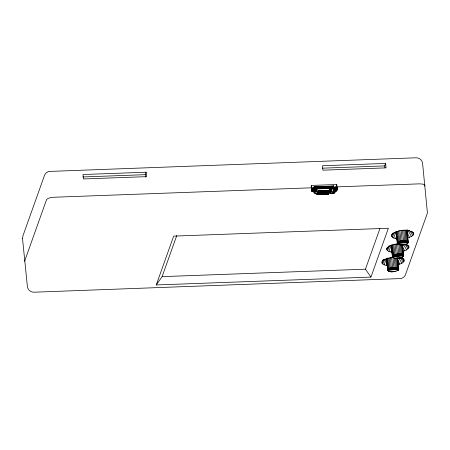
<?xml version="1.0" encoding="UTF-8"?>
<svg xmlns="http://www.w3.org/2000/svg" width="450" height="450" viewBox="0 0 450 450"><rect width="100%" height="100%" fill="white"/><g stroke="black" fill="none" stroke-linecap="round" stroke-linejoin="round"><path stroke-width="0.67" d="M313.267 192.06L313.02 189.512L313.447 189.051L334.108 188.274C335.683 188.719 335.16 191.402 334.637 192.594M335.998 191.514C335.486 190.282 338.293 189.529 336.274 188.561L336.628 189.692L336.713 189.309L336.966 189.647M333.298 186.069L333.501 186.278L314.809 186.834C313.166 186.756 314.578 191.571 314.055 187.144L314.724 186.711L333.039 186.036L333.743 186.621L333.636 188.291M333.624 186.941L333.478 186.176L333.039 186.036L333.371 186.097M336.966 189.861L336.954 189.456C337.59 190.299 333.326 190.446 335.942 190.659L335.008 190.648M312.069 189.675L312.322 188.741L313.149 188.19L313.971 188.123L314.077 188.972M387.461 265.584C385.464 265.309 383.074 264.887 381.983 262.997L382.005 261.9L383.006 260.083M392.231 252.203C390.234 251.933 387.844 251.511 386.758 249.621L386.775 248.518L387.444 247.309M397.024 238.764C395.032 238.494 392.636 238.067 391.551 236.177L391.567 235.08L392.569 233.263M397.89 264.819L401.861 263.289L404.106 261.09L404.128 259.993L402.531 257.991M403.29 251.252L406.631 249.913L408.876 247.708L408.898 246.611L408.161 245.616L404.679 244.192M407.452 238.005L411.424 236.475L412.897 235.395L413.668 234.27L413.691 233.173C407.897 228.274 396.726 229.719 391.567 235.08M318.313 194.422L318.954 191.672L320.22 191.621L319.579 194.377M320.366 194.344L321.007 191.593L322.273 191.548L321.632 194.299M322.419 194.271L323.061 191.52L324.321 191.475L323.679 194.226M324.473 194.197L325.114 191.447L326.374 191.396L325.733 194.147M326.526 194.119L327.167 191.368L328.427 191.323C328.387 193.433 330.12 190.744 328.691 190.333L318.33 190.738L318.268 192.201L319.011 192.471L318.268 192.201L318.617 192.482L317.874 194.434M328.483 192.122L329.141 191.931L328.719 190.361L318.431 190.71L318.476 192.459L317.824 194.422M397.299 270.551L396.281 270.973M402.069 257.271L400.95 257.794L403.358 256.157L401.929 257.389L402.081 257.153M407.925 240.694L408.139 242.752L406.851 243.872L404.634 244.502M387.157 257.957L388.541 269.241L397.356 268.026L396.433 258.159M396.787 231.84L397.98 242.364L406.828 241.318L405.849 229.984M312.294 191.436L311.512 185.434L336.774 184.511L337.32 189.827L333.9 193.511L316.221 194.164L312.064 190.755M313.223 191.447C313.504 190.553 312.784 188.651 311.496 189.731L312.188 189.428M333.686 193.23L334.806 188.843C333.911 194.766 333.276 192.066 328.472 192.724M386.544 258.795L388.024 270.697L387.889 270.225C388.699 267.694 392.738 268.521 393.952 267.351L392.889 257.068M391.185 244.901L392.389 256.556L392.799 257.293L392.67 256.826C393.474 254.295 397.519 255.116 398.734 253.946L397.671 243.664M396.107 231.992L397.581 243.889L397.446 243.422C398.256 240.891 402.294 241.712 403.515 240.547L402.452 230.259M398.582 269.556L397.896 270.332L398.081 270.073M403.341 256.281L402.677 256.933L402.649 254.61M408.139 242.752L407.452 243.529L407.644 243.264M336.786 189.371L336.797 187.487M386.404 258.306L387.889 270.225L398.672 269.28L397.631 258.069M403.267 256.382L403.408 255.144C400.68 252.996 393.368 253.558 392.67 256.826L403.447 255.876L402.412 244.665M395.966 231.497L397.316 243.377L408.105 242.544L407.048 229.894M328.264 194.04C329.524 191.756 329.169 187.048 327.448 193.877M319.309 193.629L319.967 191.784L319.551 193.781L318.606 193.821L319.016 191.818M322.014 191.711L321.604 193.708L320.659 193.742L321.069 191.745L320.192 194.197M324.101 191.959L323.657 193.635L322.706 193.669L323.156 191.998L324.101 191.959L324.067 191.638L323.409 193.477M326.154 191.886L325.71 193.556L324.759 193.596L325.209 191.919L326.154 191.886L326.121 191.559L325.176 191.593L324.298 194.051M328.207 191.812L327.763 193.483L326.812 193.517L327.257 191.846L328.207 191.812L328.174 191.486L327.296 193.939M334.232 191.599L333.72 193.028L334.806 188.843L334.221 192.201M314.049 187.532L314.173 186.885L314.724 186.711L314.19 187.701L333.765 186.981L333.124 186.159L333.743 186.621L333.478 186.176L323.826 186.531M328.416 193.41L329.141 191.762L328.894 190.378L318.33 190.738L318.617 192.482M393.947 267.733C395.263 267.064 397.406 268.914 398.171 268.11L397.108 257.827M398.728 254.334L402.907 254.914L401.957 245.109M403.509 240.93C404.82 240.255 406.969 242.106 407.728 241.307L406.598 230.338M328.292 193.815C329.001 187.554 329.636 191.689 328.461 193.843M314.263 190.282C314.257 195.576 319.995 188.173 314.775 189.585M386.201 265.416L387.208 261.428M390.977 252.039L391.641 249.379M395.769 238.601L396.602 235.277M396.276 271.091L395.077 271.305M401.057 257.569L399.803 258.114L401.017 257.771M405.832 244.288L401.996 244.958M329.017 191.812L328.764 190.423L318.448 190.704L317.694 194.361M401.102 254.475L400.224 244.502M311.996 189.506L312.053 190.626L311.895 190.221L311.541 190.384M320.377 186.654L314.173 186.885L314.184 187.493L314.055 187.144M317.526 194.451L318.268 192.201L317.571 194.153M328.399 193.961L329.141 191.762L328.579 193.461M145.524 177.199L145.266 174.667L146.138 172.215L82.991 174.527L83.453 178.959L146.599 176.648L146.138 172.215M156.251 284.963L173.672 236.115L388.367 228.246L370.946 277.093L156.251 284.963L162.107 276.637L176.788 235.474M311.079 186.66L311.512 185.434M311.541 188.415L311.76 187.796L53.651 197.257L50.377 197.702A6.407 2.391 -5.9 0 0 46.457 199.946L24.801 260.674A6.407 2.391 -5.9 0 0 24.789 261.298M311.884 189.973L312.322 188.741M312.109 189.726L312.548 188.499M313.054 190.013L311.704 189.72L312.311 189.433M312.39 189.54L312.829 188.314M312.885 190.322L313.318 189.096M313.014 190.277L313.447 189.051M312.93 190.868L313.588 189.028M314.291 191.053L316.209 190.941L316.862 189.703L316.952 190.592M316.986 194.271C320.991 187.172 316.181 192.386 319.022 192.364M318.414 192.994L318.853 191.768L320.13 191.869L318.853 191.768M319.241 194.175L320.22 191.621M320.468 192.921L320.906 191.694L322.183 191.796L320.906 191.694M321.514 193.489L322.166 191.644M324.321 191.475L323.061 191.52M323.348 194.023L324.219 191.571L322.971 191.768M324.135 193.995L325.012 191.542L326.272 191.498M325.614 193.337L326.374 191.396M327.077 191.616L328.343 191.571L327.167 191.368M328.371 191.661L328.894 190.378L328.258 192.386M327.786 194.074L329.023 190.553M329.434 191.402L329.259 189.737L329.434 191.402L331.127 191.34L331.858 189.152M329.304 191.351L329.827 189.253M331.296 191.278L331.476 189.726M329.918 189.484L331.965 189.264L331.566 190.609M332.578 192.572L334.108 188.274M334.254 188.286L332.719 192.583L333.18 192.887M332.859 192.623L334.389 188.325M332.769 193.297L334.519 188.393M332.876 193.388L334.626 188.482M332.966 193.5L334.716 188.589M334.772 188.713L333.242 193.011L332.983 192.684M334.839 189.214L336.026 188.567L336.819 188.848L336.926 189.157L335.835 188.612L336.06 190.468M336.082 188.736L335.897 186.964L336.774 184.511M333.996 192.471L334.434 191.244M334.463 193.033L335.053 191.261M384.941 167.794L384.744 165.893L385.622 163.434L322.476 165.752L322.931 170.184L386.077 167.873L385.622 163.434M370.946 277.093L365.439 269.184L379.884 228.679M387.658 270.084C389.796 266.94 394.83 267.142 398.171 268.11L398.767 269.038L398.486 269.786M397.215 243.281C399.358 240.137 404.387 240.339 407.728 241.307L408.324 242.235L407.931 243.039L408.037 242.038C405.096 239.923 399.465 240.39 397.316 243.377M392.535 256.776C394.627 253.553 399.606 253.71 402.952 254.711M398.368 269.843L398.475 268.847C395.539 266.726 389.908 267.193 387.754 270.18L387.889 270.658M403.149 256.438L403.256 255.442C400.725 253.052 396.399 254.768 393.857 255.043L392.794 244.761M328.551 193.584L329.141 191.931L328.494 192.054L329.068 192.037L328.337 194.012M388.929 251.438L391.027 245.632M393.722 237.999L395.82 232.194M384.159 264.819L386.494 258.368M317.632 194.299L318.589 192.274M317.739 194.394L318.442 192.274M404.752 240.941L403.751 230.276M399.971 254.346L399.043 244.361M395.19 267.75L394.262 257.766M317.081 194.034L318.431 190.71L317.002 194.141M392.012 245.239L393.322 255.836L402.137 254.621L401.214 244.755M335.908 188.989L336.819 188.848L336.949 190.074L336.324 189.99L336.713 189.309L335.987 190.091M318.319 192.161L318.409 190.749M392.282 237.172L394.526 232.228M387.489 250.616L389.734 245.666M382.719 263.993L384.958 259.043M335.031 191.486L333.017 193.703M318.195 194.102L319.011 192.471M391.551 236.177L393.373 232.661M386.758 249.621L388.581 246.099M381.983 262.997L383.811 259.481M382.005 261.9L383.389 259.644M314.173 186.885L314.241 187.228M406.851 243.872L407.627 243.394M397.288 270.675L398.07 270.197M405.877 241.076L404.933 230.411M396.321 267.879L395.443 257.906M386.775 248.518C389.233 244.924 394.194 244.401 398.194 243.922M397.311 243.647C398.661 245.998 407.858 244.361 401.979 244.839M387.748 270.45C388.406 271.626 391.961 272.267 393.767 271.536M331.256 190.339L329.203 190.412M398.002 270.293L398.565 269.685M397.446 243.422L408.139 241.937L406.98 230.085M392.67 256.826L403.358 255.341L402.345 244.862M387.889 270.225L398.576 268.746L397.564 258.266M329.653 192.696L330.986 191.357L330.896 190.474M329.709 192.69L331.127 191.34L331.037 190.457M382.776 260.775L386.325 258.744L392.839 257.349M311.507 190.091L312.469 189.467L312.626 190.946L311.895 190.221L312.249 190.817L311.743 191.16L312.356 190.879L313.178 191.205M401.929 257.389L402.846 256.793M314.831 189.804L314.516 191.233M311.861 191.194L312.463 190.912M311.636 191.093L312.249 190.817M393.812 244.339L394.909 254.762L392.619 256.168L392.434 256.68L393.238 257.709L392.985 257.484M400.95 257.794L402.013 257.361M399.803 258.114L401.051 257.692M314.319 186.801L314.724 186.711L314.443 186.756M398.548 258.334L399.842 258.097C385.358 258.621 403.419 258.064 397.204 258.244M403.329 244.929L404.618 244.693M399.859 258.024L395.899 258.233M395.077 271.423L391.241 271.828M393.772 271.733L395.061 271.496M336.572 188.797L336.026 188.567L336.679 189.011L336.392 188.595M312.109 190.046L313.026 189.726M82.817 176.957L145.266 174.667M322.301 168.182L384.744 165.893M311.338 187.864L314.145 187.763M333.793 187.042L335.897 186.964M314.19 188.027L333.765 187.307M333.546 187.408L335.036 187.678L335.751 188.809M314.179 188.325L333.754 187.611M314.151 188.589L333.726 187.875M314.117 188.809L333.692 188.094M314.871 189.945L316.941 189.9M329.873 189.394L331.937 189.354M314.961 190.069L316.901 189.979M319.05 192.144L319.995 192.111M321.103 192.071L322.048 192.037M320.271 192.426L321.064 192.398M322.324 192.347L323.117 192.319M324.377 192.274L325.164 192.246M326.43 192.201L327.218 192.167M318.954 192.684L319.905 192.645M321.007 192.606L321.958 192.572M323.061 192.532L324.006 192.499M325.114 192.454L326.059 192.42M327.167 192.381L328.112 192.347M314.111 193.247L317.531 193.123M318.369 194.181L328.567 193.832M330.683 193.731L332.741 193.657M319.787 194.175L328.517 193.928M322.566 194.186L328.044 193.984M162.107 276.637L365.439 269.184M398.098 242.438L407.902 242.094L408.105 242.544M393.322 255.836L403.127 255.493L403.329 255.943M388.541 269.241L398.346 268.898L398.548 269.347M402.047 245.036L399.499 244.688M391.146 271.749L392.439 271.761M328.489 191.914L328.888 191.936M401.169 254.374L402.193 254.492L403.543 255.639M328.494 192.054L328.877 192.111M388.986 271.361L388.249 271.007M333.039 186.036L333.428 186.131M398.509 244.434L399.532 244.806M393.728 257.839L394.751 258.21M388.952 271.243L389.942 271.496M389.064 271.434L389.976 271.614M399.909 257.569L403.391 258.998M406.918 241.222L408.324 242.235M402.137 254.621L402.907 254.914M397.356 268.026L398.767 269.038M407.599 241.616L406.828 241.318L407.902 242.094L407.475 241.684M398.036 268.425L397.266 268.121L398.346 268.898L397.918 268.487M397.626 242.927L396.219 231.666M392.844 256.331L391.444 245.07M388.063 269.73L386.662 258.469M407.728 241.307C404.471 240.024 399.302 240.064 397.17 243.152L397.451 243.855M397.806 244.204L398.548 244.553M393.024 257.602L393.767 257.957M398.171 268.11C394.914 266.827 389.745 266.873 387.613 269.961L388.339 271.086M406.974 241.088L407.689 241.509M397.412 267.896L398.126 268.312M336.178 190.041L336.594 190.288M336.324 189.99L336.724 190.243M336.448 189.906L336.842 190.17M403.127 255.493L402.047 254.722L403.127 255.493L402.817 255.021M398.846 241.976L397.575 231.356M389.289 268.779L388.012 258.159M397.356 243.771L397.896 244.282M393.238 257.709L392.529 257.046L391.326 245.391M412.447 231.711L413.691 233.173M407.239 244.659L408.898 246.611M402.469 258.036L404.128 259.993M399.825 241.577L398.593 230.934M390.262 268.38L389.036 257.743M334.249 191.554L334.463 192.915M411.182 231.126L413.668 234.27M406.389 244.564L408.876 247.708M401.209 257.417L404.106 261.09M409.393 230.349L412.897 235.395M404.989 244.35L408.105 248.839M400.219 257.726L403.335 262.215M407.666 229.922L411.424 236.475M403.56 244.553L406.631 249.913M398.79 257.929L401.861 263.289M333.551 186.294L333.743 186.621M400.973 241.256L399.797 230.602M396.191 254.655L395.016 244.007M391.41 268.059L390.234 257.406M408.037 242.038L408.308 242.364M403.256 255.442L403.526 255.769M398.475 268.847L398.745 269.168M407.16 232.414L409.348 237.426M402.092 245.227L404.556 250.869M397.592 259.234L399.786 264.246M333.478 186.176L333.624 186.812M336.465 189.371L337.016 186.874L419.423 183.853L422.466 184.067A6.407 2.391 -5.9 0 1 424.862 186.075M402.227 241.037L401.108 230.372M397.446 254.436L396.326 243.776M392.664 267.84L391.545 257.175M407.008 231.784L407.289 234.523M407.503 236.582L407.717 238.641M402.154 244.496L402.3 245.869M402.508 247.928L402.795 250.667M403.009 252.726L403.217 254.784M401.726 253.721L401.867 255.094M397.586 259.959L397.8 262.012M398.014 264.071L398.295 266.816M336.212 188.865L336.364 190.344M336.094 188.899L336.324 191.104M335.993 188.944L336.144 190.423M335.902 189.534L336.004 190.519M335.543 188.696L335.694 190.176M335.284 188.797L335.441 190.277M335.081 188.916L335.233 190.395M334.935 189.045L335.087 190.519M331.701 189.09L331.774 190.53M329.647 189.163L329.738 190.052M329.423 189.799L329.563 191.413M316.704 189.641L316.794 190.524M316.688 190.192L316.777 191.081M316.474 190.271L316.569 191.16M316.254 190.89L316.35 191.773M316.209 190.941L316.299 191.829M316.041 191.002L316.131 191.891M315.9 191.019L315.99 191.908M314.409 191.076L314.499 191.959M312.896 189.619L313.048 191.098M312.711 189.534L312.863 191.014M312.12 189.861L312.244 190.896M311.996 189.782L312.148 191.261M336.954 189.456L336.96 189.968M311.625 188.775A1.924 0.315 87.9 0 1 311.636 189.759M336.842 187.363A1.924 0.315 87.9 0 1 336.825 189.624M22.511 238.506L27.416 286.718C27.804 289.912 30.904 292.421 34.104 292.202L401.439 278.544L404.021 276.964L405.293 275.209L427.433 213.03L422.584 163.282C422.196 160.088 419.096 157.579 415.896 157.798L48.561 171.456L45.979 173.036L44.708 174.791L23.051 235.524L22.511 238.506M311.884 189.692L311.884 189.692M314.516 186.919L314.809 186.834L314.516 186.919"/></g></svg>
